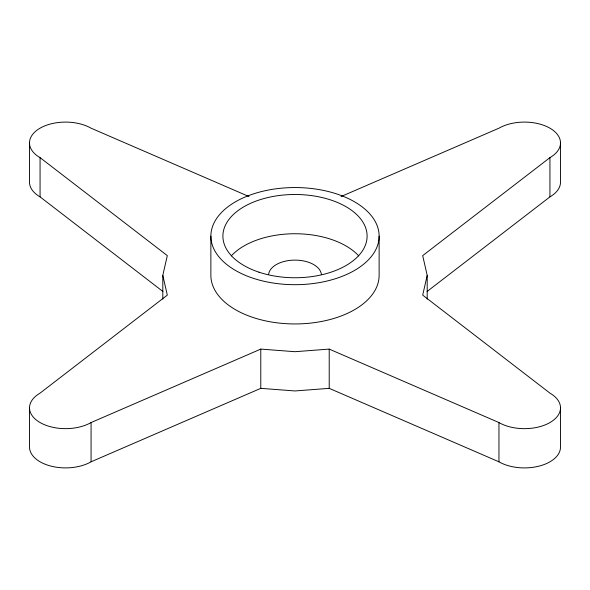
<?xml version="1.0" encoding="UTF-8"?>
<svg xmlns="http://www.w3.org/2000/svg" width="590" height="590" viewBox="0 0 590 590"><rect width="100%" height="100%" fill="white"/><g stroke="black" fill="none" stroke-linecap="round" stroke-linejoin="round"><path stroke-width="0.89" d="M162.803 299.108L162.803 275.375L167.309 255.618L40.061 157.626A36.056 20.812 0 0 1 40.061 128.185A36.056 20.812 0 0 1 91.044 128.185L248.965 196.536M341.035 196.536L498.956 128.185A36.056 20.812 0 0 1 549.939 128.185A36.056 20.812 0 0 1 549.939 157.626L422.691 255.618L427.197 275.375L422.691 295.125L549.939 393.124A36.056 20.812 0 0 1 549.939 422.565A36.056 20.812 0 0 1 498.956 422.565L329.213 349.096L295 351.699L260.787 349.096L91.074 422.551A36.056 20.812 0 0 1 40.083 422.551A36.056 20.812 0 0 1 40.083 393.11L167.309 295.125L162.803 275.375M427.057 291.512L549.939 196.876A36.056 20.812 0 0 0 560.5 182.155L560.5 142.905M29.53 407.83L29.53 447.08A36.056 20.812 0 0 0 51.78 466.314A36.056 20.812 0 0 0 91.074 461.8L260.787 388.345L295 390.949L329.213 388.345L498.956 461.815A36.056 20.812 0 0 0 538.242 466.329A36.056 20.812 0 0 0 560.5 447.095L560.5 407.845M29.5 142.905L29.5 182.155A36.056 20.812 0 0 0 40.061 196.876L162.943 291.512M549.939 157.626L549.939 196.876M498.956 422.565L498.956 461.815M427.197 275.375L427.197 299.108M379.127 236.125A84.127 48.572 0 0 1 252.94 278.185A84.127 48.572 0 0 1 252.94 194.058A84.127 48.572 0 0 1 379.127 236.125L379.127 275.375A84.127 48.572 0 0 1 295 323.947A84.127 48.572 0 0 1 210.873 275.375L210.873 236.125M329.213 349.096L329.213 388.345M260.787 349.096L260.787 388.345M91.074 422.551L91.074 461.8M40.061 157.626L40.061 196.876M268.598 274.579A26.439 15.266 0 0 1 295 260.109A26.439 15.266 0 0 1 321.403 274.579M231.258 255.913A72.105 41.632 0 0 1 295 233.743A72.105 41.632 0 0 1 358.742 255.913M258.944 272.174A72.105 41.632 0 0 0 367.105 236.125A72.105 41.632 0 0 0 258.944 200.069A72.105 41.632 0 0 0 258.944 272.174"/></g></svg>
